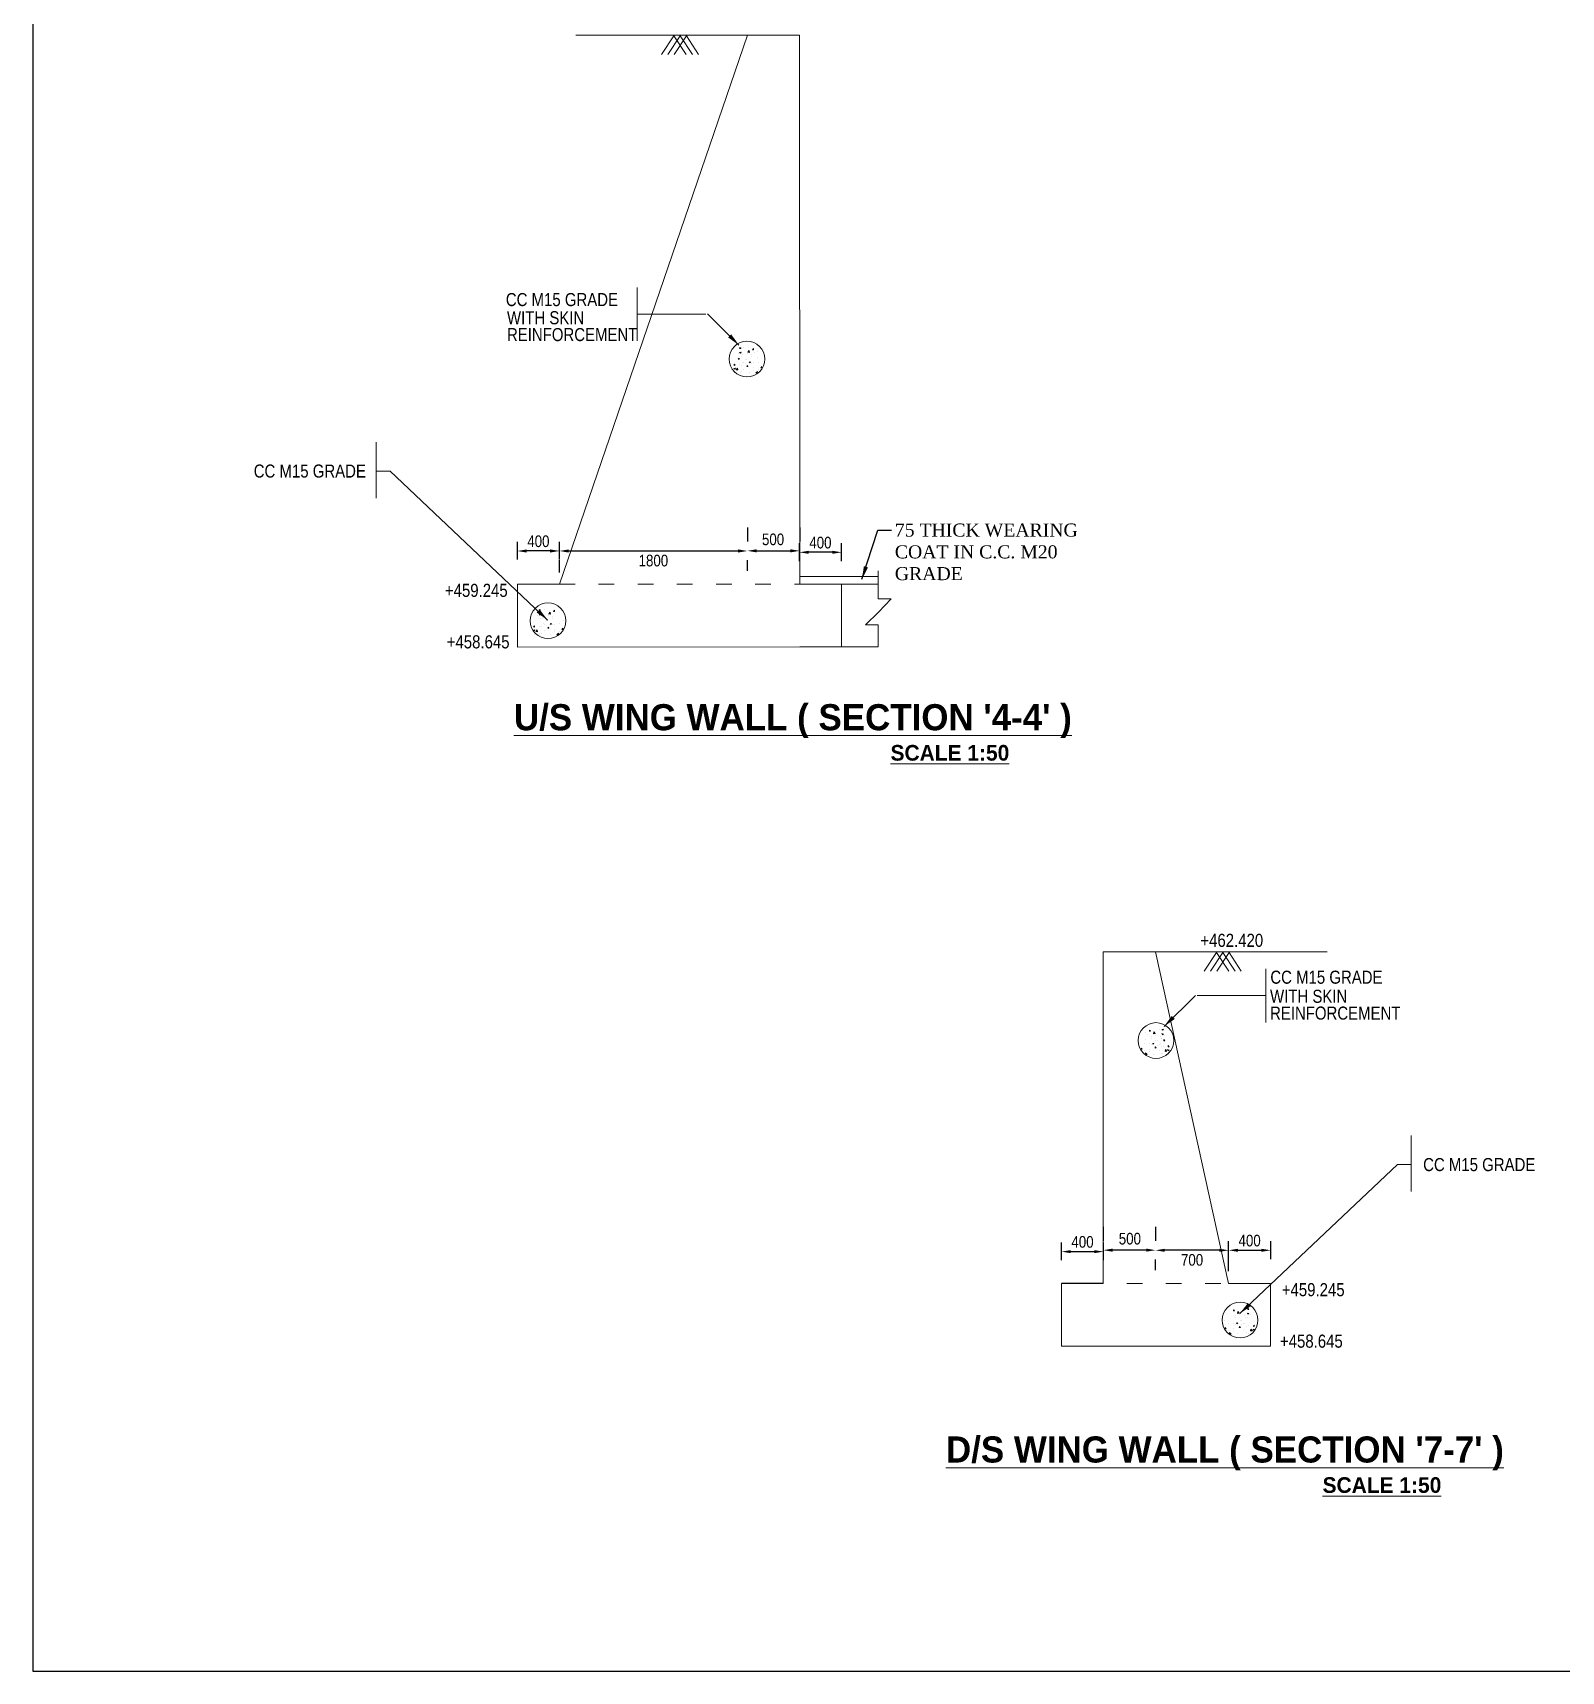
# Model space of a CAD drawing. Header units: millimetres. Extents: x 80 to 10631, y 46 to 2573.
# Drawn here: x 5546.1 to 5838.7, y 59.2 to 372.8 of the extents above; entities that cross this region are included whole.
import ezdxf

# ---------------------------------------------------------------- set-up
doc = ezdxf.new("R2010")
doc.units = ezdxf.units.MM
doc.linetypes.add('ACAD_ISO03W100', pattern=[30, 12, -18])
doc.layers.add('TEXT_GENERAL', color=4, linetype='Continuous')
doc.styles.add('ARIAL NARROW', font='ARIALN.TTF')
doc.styles.add('CITYBLUEPR', font='cityb___.ttf')
doc.styles.get("Standard").update_dxf_attribs({"font": 'times.ttf', "height": 2.5})
doc.styles.add('TNR_2.5', font='times.ttf', dxfattribs={"height": 2.5})
doc.dimstyles.new('ISO-25', dxfattribs={"dimtxt": 2.5, "dimasz": 2.5, "dimexe": 1.25, "dimexo": 0.625, "dimtad": 1, "dimlfac": 25, "dimtxsty": 'Standard', "dimcen": 2.5, "dimadec": 0, "dimazin": 0, "dimtfac": 1, "dimtmove": 0, "dimatfit": 3, "dimfxl": 1, "dimarcsym": 0})
doc.dimstyles.new('STANDARD$0', dxfattribs={"dimscale": 88.888889, "dimtxt": 0.02, "dimasz": 0.02, "dimexe": 0.1, "dimexo": 0.1, "dimgap": 0.09, "dimtad": 2, "dimtih": 1, "dimtoh": 1, "dimdec": 0, "dimzin": 1, "dimdsep": 46, "dimtxsty": 'Standard', "dimcen": 0.09, "dimadec": 0, "dimazin": 0, "dimtfac": 1, "dimtdec": 4, "dimtofl": 0, "dimtmove": 0, "dimatfit": 3, "dimfxl": 1, "dimtolj": 1, "dimtzin": 1, "dimarcsym": 0})
doc.dimstyles.new('STYLE_ESH', dxfattribs={"dimtxt": 2.5, "dimasz": 2.5, "dimexe": 1, "dimexo": 0.625, "dimtad": 0, "dimtih": 1, "dimtoh": 1, "dimdec": 0, "dimlfac": 100, "dimzin": 9, "dimdsep": 46, "dimtxsty": 'TNR_2.5', "dimcen": 2.5, "dimadec": 0, "dimazin": 2, "dimtfac": 1, "dimtdec": 0, "dimtofl": 0, "dimtmove": 2, "dimatfit": 3, "dimfxl": 1, "dimarcsym": 0})

# ---------------------------------------------------------------- blocks, each defined once
blk = doc.blocks.new('*D110')
at = {"layer": 'Defpoints', "color": 0, "transparency": 16777216}
for p in [(5682.93, 273.68), (5692.93, 273.68), (5692.93, 273.68)]:
    blk.add_point(p, dxfattribs=at)
at = {"layer": 'TEXT_GENERAL', "color": 0, "lineweight": -2, "transparency": 16777216}
for p, q in [((5682.93, 278.12), (5682.93, 275.46)), ((5692.93, 278.12), (5692.93, 275.46)), ((5684.71, 273.68), (5691.15, 273.68))]:
    blk.add_line(p, q, dxfattribs=at)
at = {"layer": 'TEXT_GENERAL', "color": 0, "transparency": 16777216}
for points in [[(5684.71, 273.98), (5684.71, 273.38), (5682.93, 273.68)], [(5691.15, 273.98), (5691.15, 273.38), (5692.93, 273.68)]]:
    blk.add_solid(points, dxfattribs=at)
at = {"layer": 'TEXT_GENERAL', "color": 0, "lineweight": 9, "transparency": 16777216, "insert": (5687.83, 275.86), "char_height": 2.222, "attachment_point": 5, "style": 'ARIAL NARROW'}
blk.add_mtext('\\A1;500', dxfattribs=at)
blk = doc.blocks.new('*D107')
at = {"layer": 'Defpoints', "color": 0, "transparency": 16777216}
for p in [(5646.93, 273.97), (5682.91, 274.3), (5682.91, 273.65)]:
    blk.add_point(p, dxfattribs=at)
at = {"layer": 'TEXT_GENERAL', "color": 0, "lineweight": -2, "transparency": 16777216}
for p, q in [((5648.71, 273.65), (5681.14, 273.65)), ((5646.93, 269.53), (5646.93, 271.87)), ((5682.91, 269.86), (5682.91, 271.87))]:
    blk.add_line(p, q, dxfattribs=at)
at = {"layer": 'TEXT_GENERAL', "color": 0, "transparency": 16777216}
for points in [[(5648.71, 273.95), (5648.71, 273.35), (5646.93, 273.65)], [(5681.14, 273.95), (5681.14, 273.35), (5682.91, 273.65)]]:
    blk.add_solid(points, dxfattribs=at)
at = {"layer": 'TEXT_GENERAL', "color": 0, "lineweight": 9, "transparency": 16777216, "insert": (5664.92, 271.8), "char_height": 2.222, "attachment_point": 5, "style": 'ARIAL NARROW'}
blk.add_mtext('\\A1;1800', dxfattribs=at)
blk = doc.blocks.new('*D108')
at = {"layer": 'Defpoints', "color": 0, "transparency": 16777216}
for p in [(5638.88, 273.65), (5638.88, 267.54), (5646.93, 267.54)]:
    blk.add_point(p, dxfattribs=at)
at = {"layer": 'TEXT_GENERAL', "color": 0, "lineweight": -2, "transparency": 16777216}
for p, q in [((5638.88, 271.99), (5638.88, 275.43)), ((5645.15, 273.65), (5640.66, 273.65)), ((5646.93, 271.99), (5646.93, 275.43))]:
    blk.add_line(p, q, dxfattribs=at)
at = {"layer": 'TEXT_GENERAL', "color": 0, "transparency": 16777216}
for points in [[(5640.66, 273.95), (5640.66, 273.35), (5638.88, 273.65)], [(5645.15, 273.95), (5645.15, 273.35), (5646.93, 273.65)]]:
    blk.add_solid(points, dxfattribs=at)
at = {"layer": 'TEXT_GENERAL', "color": 0, "lineweight": 9, "transparency": 16777216, "insert": (5642.9, 275.5), "char_height": 2.222, "attachment_point": 5, "style": 'ARIAL NARROW'}
blk.add_mtext('\\A1;400', dxfattribs=at)
blk = doc.blocks.new('*D109')
at = {"layer": 'Defpoints', "color": 0, "transparency": 16777216}
for p in [(5692.88, 273.4), (5692.88, 267.29), (5700.93, 267.29)]:
    blk.add_point(p, dxfattribs=at)
at = {"layer": 'TEXT_GENERAL', "color": 0, "lineweight": -2, "transparency": 16777216}
for p, q in [((5692.88, 271.73), (5692.88, 275.17)), ((5699.15, 273.4), (5694.66, 273.4)), ((5700.93, 271.73), (5700.93, 275.17))]:
    blk.add_line(p, q, dxfattribs=at)
at = {"layer": 'TEXT_GENERAL', "color": 0, "transparency": 16777216}
for points in [[(5694.66, 273.69), (5694.66, 273.1), (5692.88, 273.4)], [(5699.15, 273.69), (5699.15, 273.1), (5700.93, 273.4)]]:
    blk.add_solid(points, dxfattribs=at)
at = {"layer": 'TEXT_GENERAL', "color": 0, "lineweight": 9, "transparency": 16777216, "insert": (5696.9, 275.24), "char_height": 2.222, "attachment_point": 5, "style": 'ARIAL NARROW'}
blk.add_mtext('\\A1;400', dxfattribs=at)
blk = doc.blocks.new('*D164')
at = {"layer": 'Defpoints', "color": 0, "transparency": 16777216}
for p in [(5751.06, 139.83), (5751.06, 139.83), (5761.06, 139.83)]:
    blk.add_point(p, dxfattribs=at)
at = {"layer": 'TEXT_GENERAL', "color": 0, "lineweight": -2, "transparency": 16777216}
for p, q in [((5751.06, 144.28), (5751.06, 141.61)), ((5761.06, 144.28), (5761.06, 141.61)), ((5759.28, 139.83), (5752.84, 139.83))]:
    blk.add_line(p, q, dxfattribs=at)
at = {"layer": 'TEXT_GENERAL', "color": 0, "transparency": 16777216}
for points in [[(5752.84, 140.13), (5752.84, 139.54), (5751.06, 139.83)], [(5759.28, 140.13), (5759.28, 139.54), (5761.06, 139.83)]]:
    blk.add_solid(points, dxfattribs=at)
at = {"layer": 'TEXT_GENERAL', "color": 0, "lineweight": 9, "transparency": 16777216, "insert": (5756.15, 142.02), "char_height": 2.222, "attachment_point": 5, "style": 'ARIAL NARROW'}
blk.add_mtext('\\A1;500', dxfattribs=at)
blk = doc.blocks.new('*D163')
at = {"layer": 'Defpoints', "color": 0, "transparency": 16777216}
for p in [(5761.06, 140.46), (5761.06, 139.81), (5775.06, 140.25)]:
    blk.add_point(p, dxfattribs=at)
at = {"layer": 'TEXT_GENERAL', "color": 0, "lineweight": -2, "transparency": 16777216}
for p, q in [((5761.06, 136.02), (5761.06, 138.03)), ((5773.28, 139.81), (5762.84, 139.81)), ((5775.06, 135.8), (5775.06, 138.03))]:
    blk.add_line(p, q, dxfattribs=at)
at = {"layer": 'TEXT_GENERAL', "color": 0, "transparency": 16777216}
for points in [[(5762.84, 140.1), (5762.84, 139.51), (5761.06, 139.81)], [(5773.28, 140.1), (5773.28, 139.51), (5775.06, 139.81)]]:
    blk.add_solid(points, dxfattribs=at)
at = {"layer": 'TEXT_GENERAL', "color": 0, "lineweight": 9, "transparency": 16777216, "insert": (5768.06, 137.96), "char_height": 2.222, "attachment_point": 5, "style": 'ARIAL NARROW'}
blk.add_mtext('\\A1;700', dxfattribs=at)
blk = doc.blocks.new('*D162')
at = {"layer": 'Defpoints', "color": 0, "transparency": 16777216}
for p in [(5751.11, 139.55), (5743.06, 133.44), (5751.11, 133.44)]:
    blk.add_point(p, dxfattribs=at)
at = {"layer": 'TEXT_GENERAL', "color": 0, "lineweight": -2, "transparency": 16777216}
for p, q in [((5743.06, 137.89), (5743.06, 141.33)), ((5751.11, 137.89), (5751.11, 141.33)), ((5744.84, 139.55), (5749.33, 139.55))]:
    blk.add_line(p, q, dxfattribs=at)
at = {"layer": 'TEXT_GENERAL', "color": 0, "transparency": 16777216}
for points in [[(5744.84, 139.85), (5744.84, 139.25), (5743.06, 139.55)], [(5749.33, 139.85), (5749.33, 139.25), (5751.11, 139.55)]]:
    blk.add_solid(points, dxfattribs=at)
at = {"layer": 'TEXT_GENERAL', "color": 0, "lineweight": 9, "transparency": 16777216, "insert": (5747.08, 141.4), "char_height": 2.222, "attachment_point": 5, "style": 'ARIAL NARROW'}
blk.add_mtext('\\A1;400', dxfattribs=at)
blk = doc.blocks.new('*D161')
at = {"layer": 'Defpoints', "color": 0, "transparency": 16777216}
for p in [(5783.11, 139.81), (5775.06, 133.7), (5783.11, 133.7)]:
    blk.add_point(p, dxfattribs=at)
at = {"layer": 'TEXT_GENERAL', "color": 0, "lineweight": -2, "transparency": 16777216}
for p, q in [((5775.06, 138.14), (5775.06, 141.58)), ((5783.11, 138.14), (5783.11, 141.58)), ((5776.84, 139.81), (5781.33, 139.81))]:
    blk.add_line(p, q, dxfattribs=at)
at = {"layer": 'TEXT_GENERAL', "color": 0, "transparency": 16777216}
for points in [[(5776.84, 140.1), (5776.84, 139.51), (5775.06, 139.81)], [(5781.33, 140.1), (5781.33, 139.51), (5783.11, 139.81)]]:
    blk.add_solid(points, dxfattribs=at)
at = {"layer": 'TEXT_GENERAL', "color": 0, "lineweight": 9, "transparency": 16777216, "insert": (5779.08, 141.65), "char_height": 2.222, "attachment_point": 5, "style": 'ARIAL NARROW'}
blk.add_mtext('\\A1;400', dxfattribs=at)

msp = doc.modelspace()

# ---------------------------------------------------------------- linework, layer by layer
for p, q in [((5546.087, 649.243), (5546.087, 59.243)), ((5751.058, 133.444), (5743.058, 133.444)), ((5546.087, 59.243), (6436.087, 59.243))]:
    msp.add_line(p, q)
at = {"layer": 'TEXT_GENERAL', "color": 0, "lineweight": 9}
for p, q in [((5646.922, 267.269), (5682.925, 372.381)), ((5692.925, 372.381), (5650.086, 372.381)), ((5692.925, 372.381), (5650.086, 372.381)), ((5668.846, 372.264), (5666.493, 368.66)), ((5668.846, 372.255), (5666.493, 368.65)), ((5670.04, 372.264), (5667.687, 368.66)), ((5670.04, 372.255), (5667.687, 368.65)), ((5668.846, 372.264), (5671.198, 368.66)), ((5668.846, 372.255), (5671.198, 368.65)), ((5671.234, 372.255), (5668.881, 368.65)), ((5670.04, 372.264), (5672.392, 368.66)), ((5670.04, 372.255), (5672.392, 368.65)), ((5671.234, 372.264), (5673.587, 368.66)), ((5671.234, 372.255), (5673.587, 368.65)), ((5692.925, 372.381), (5692.929, 267.29)), ((5661.79, 324.105), (5661.79, 313.857)), ((5661.79, 318.981), (5674.981, 318.981)), ((5681.135, 310.358), (5681.318, 310.576)), ((5681.166, 311.369), (5681.166, 311.369)), ((5681.288, 310.584), (5681.288, 310.584)), ((5681.363, 310.332), (5681.319, 310.57)), ((5681.404, 312.419), (5681.632, 312.399)), ((5681.406, 312.419), (5681.531, 312.568)), ((5681.428, 311.611), (5681.695, 311.714)), ((5681.428, 311.611), (5681.618, 311.483)), ((5681.634, 312.393), (5681.602, 312.568)), ((5681.618, 311.483), (5681.695, 311.713)), ((5681.693, 310.841), (5681.693, 310.841)), ((5681.729, 312.527), (5681.729, 312.527)), ((5681.753, 310.866), (5681.753, 310.866)), ((5681.974, 311.251), (5681.974, 311.251)), ((5682.197, 312.555), (5682.197, 312.555)), ((5682.882, 311.654), (5682.882, 311.654)), ((5682.928, 311.377), (5682.928, 311.377)), ((5682.982, 311.72), (5683.279, 312.029)), ((5682.983, 311.717), (5683.322, 311.665)), ((5683.321, 311.666), (5683.279, 312.028)), ((5683.653, 311.222), (5683.653, 311.222)), ((5683.786, 310.78), (5683.786, 310.78)), ((5683.875, 312.179), (5684.103, 312.159)), ((5683.877, 312.18), (5684.06, 312.399)), ((5684.105, 312.154), (5684.061, 312.393)), ((5684.371, 311.567), (5684.371, 311.567)), ((5684.792, 310.654), (5684.792, 310.654)), ((5684.839, 311.923), (5684.839, 311.923)), ((5680.307, 309.199), (5680.535, 309.179)), ((5680.309, 309.199), (5680.492, 309.418)), ((5680.341, 308.565), (5680.608, 308.667)), ((5680.341, 308.564), (5680.53, 308.436)), ((5680.416, 308.157), (5680.416, 308.157)), ((5680.427, 307.765), (5680.427, 307.765)), ((5680.462, 309.425), (5680.462, 309.425)), ((5680.476, 309.142), (5680.476, 309.142)), ((5680.537, 309.173), (5680.493, 309.412)), ((5680.53, 308.436), (5680.608, 308.667)), ((5680.747, 308.348), (5681.044, 308.657)), ((5680.748, 308.345), (5681.087, 308.293)), ((5681.086, 308.294), (5681.044, 308.656)), ((5681.133, 310.357), (5681.361, 310.337)), ((5681.302, 310.3), (5681.302, 310.3)), ((5681.43, 309.267), (5681.43, 309.267)), ((5681.553, 307.867), (5681.553, 307.867)), ((5681.796, 309.243), (5681.796, 309.243)), ((5681.87, 307.955), (5681.87, 307.955)), ((5682.033, 309.814), (5682.033, 309.814)), ((5682.133, 308.443), (5682.133, 308.443)), ((5682.179, 309.711), (5682.179, 309.711)), ((5682.556, 310.354), (5682.556, 310.354)), ((5682.611, 309.457), (5682.611, 309.457)), ((5682.778, 308.96), (5683.005, 308.94)), ((5682.779, 308.96), (5682.963, 309.179)), ((5682.836, 310.386), (5682.836, 310.386)), ((5683.007, 308.934), (5682.963, 309.173)), ((5683.28, 309.793), (5683.366, 309.826)), ((5683.28, 309.793), (5683.469, 309.665)), ((5683.325, 307.781), (5683.325, 307.781)), ((5683.47, 309.665), (5683.524, 309.826)), ((5683.755, 309.625), (5683.755, 309.625)), ((5684.014, 308.271), (5684.014, 308.271)), ((5684.067, 309.728), (5684.067, 309.728)), ((5684.089, 308.711), (5684.089, 308.711)), ((5684.551, 307.717), (5684.848, 308.026)), ((5684.552, 307.715), (5684.891, 307.662)), ((5684.89, 307.664), (5684.848, 308.026)), ((5684.968, 308.397), (5684.968, 308.397)), ((5685.017, 309.774), (5685.017, 309.774)), ((5685.51, 308.721), (5685.738, 308.701)), ((5685.512, 308.721), (5685.696, 308.94)), ((5611.861, 294.489), (5611.861, 283.789)), ((5611.83, 288.957), (5614.525, 288.957)), ((5707.984, 269.824), (5707.984, 264.47)), ((5638.929, 267.288), (5638.929, 255.272)), ((5646.929, 267.288), (5638.929, 267.27)), ((5707.984, 268.79), (5692.929, 268.79)), ((5707.984, 267.29), (5692.929, 267.29)), ((5700.929, 267.29), (5700.929, 255.273)), ((5707.984, 264.47), (5710.435, 264.47)), ((5710.435, 264.47), (5707.991, 261.921)), ((5642.804, 261.282), (5642.804, 261.282)), ((5643.043, 262.332), (5643.271, 262.312)), ((5643.045, 262.332), (5643.17, 262.481)), ((5643.067, 261.524), (5643.334, 261.627)), ((5643.067, 261.524), (5643.256, 261.396)), ((5643.273, 262.306), (5643.24, 262.481)), ((5643.256, 261.396), (5643.334, 261.626)), ((5643.331, 260.754), (5643.331, 260.754)), ((5643.653, 260.779), (5643.653, 260.779)), ((5643.874, 261.164), (5643.874, 261.164)), ((5644.098, 262.469), (5644.098, 262.469)), ((5644.737, 260.299), (5644.737, 260.299)), ((5644.783, 261.568), (5644.783, 261.568)), ((5644.828, 261.29), (5644.828, 261.29)), ((5644.883, 261.633), (5645.179, 261.942)), ((5644.883, 261.631), (5645.222, 261.578)), ((5645.222, 261.58), (5645.18, 261.941)), ((5645.553, 261.135), (5645.553, 261.135)), ((5645.687, 260.693), (5645.687, 260.693)), ((5645.776, 262.093), (5646.003, 262.073)), ((5645.777, 262.093), (5645.961, 262.312)), ((5646.005, 262.067), (5645.961, 262.306)), ((5647.675, 260.294), (5647.675, 260.294)), ((5705.546, 259.5), (5707.991, 261.921)), ((5641.945, 259.112), (5642.173, 259.092)), ((5641.947, 259.112), (5642.131, 259.331)), ((5641.979, 258.478), (5642.246, 258.58)), ((5641.979, 258.477), (5642.169, 258.349)), ((5642.054, 258.07), (5642.054, 258.07)), ((5642.066, 257.678), (5642.066, 257.678)), ((5642.101, 259.338), (5642.101, 259.338)), ((5642.114, 259.055), (5642.114, 259.055)), ((5642.175, 259.086), (5642.131, 259.325)), ((5642.169, 258.35), (5642.246, 258.58)), ((5642.386, 258.261), (5642.682, 258.57)), ((5642.387, 258.258), (5642.725, 258.206)), ((5642.725, 258.207), (5642.683, 258.569)), ((5643.068, 259.181), (5643.068, 259.181)), ((5643.192, 257.78), (5643.192, 257.78)), ((5643.434, 259.157), (5643.434, 259.157)), ((5643.509, 257.868), (5643.509, 257.868)), ((5643.934, 259.727), (5643.934, 259.727)), ((5644.033, 258.356), (5644.033, 258.356)), ((5644.079, 259.624), (5644.079, 259.624)), ((5644.456, 260.268), (5644.456, 260.268)), ((5644.511, 259.371), (5644.511, 259.371)), ((5644.678, 258.873), (5644.906, 258.853)), ((5644.68, 258.873), (5644.864, 259.092)), ((5644.908, 258.847), (5644.864, 259.086)), ((5645.18, 259.706), (5645.37, 259.578)), ((5645.181, 259.707), (5645.266, 259.74)), ((5645.226, 257.694), (5645.226, 257.694)), ((5645.37, 259.578), (5645.424, 259.74)), ((5645.656, 259.538), (5645.656, 259.538)), ((5645.915, 258.185), (5645.915, 258.185)), ((5645.968, 259.641), (5645.968, 259.641)), ((5645.989, 258.624), (5645.989, 258.624)), ((5646.452, 257.63), (5646.749, 257.94)), ((5646.453, 257.628), (5646.792, 257.575)), ((5646.791, 257.577), (5646.749, 257.939)), ((5646.869, 258.31), (5646.869, 258.31)), ((5646.917, 259.687), (5646.917, 259.687)), ((5647.411, 258.634), (5647.639, 258.614)), ((5647.413, 258.634), (5647.596, 258.853)), ((5647.641, 258.608), (5647.597, 258.847)), ((5647.914, 258.868), (5647.914, 258.868)), ((5648.001, 259.555), (5648.001, 259.555)), ((5707.984, 259.5), (5705.546, 259.5)), ((5707.984, 255.291), (5707.984, 259.5)), ((5638.929, 255.272), (5707.984, 255.291)), ((5707.984, 255.291), (5692.929, 255.291)), ((5707.984, 255.291), (5692.929, 255.291)), ((5751.058, 196.944), (5793.897, 196.944)), ((5751.058, 196.944), (5793.897, 196.944)), ((5751.058, 196.944), (5751.058, 133.444)), ((5775.058, 133.444), (5761.058, 196.944)), ((5772.749, 196.827), (5770.397, 193.222)), ((5772.749, 196.817), (5770.397, 193.213)), ((5773.943, 196.827), (5771.591, 193.222)), ((5773.943, 196.817), (5771.591, 193.213)), ((5772.749, 196.817), (5775.102, 193.213)), ((5775.138, 196.827), (5772.785, 193.222)), ((5775.138, 196.817), (5772.785, 193.213)), ((5773.943, 196.827), (5776.296, 193.222)), ((5773.943, 196.817), (5776.296, 193.213)), ((5775.138, 196.827), (5777.49, 193.222)), ((5775.138, 196.817), (5777.49, 193.213)), ((5782.197, 193.673), (5782.197, 183.426)), ((5782.197, 188.55), (5769.006, 188.55)), ((5759.882, 181.722), (5759.926, 181.961)), ((5760.11, 181.748), (5759.926, 181.967)), ((5761.789, 182.124), (5761.789, 182.124)), ((5762.257, 182.096), (5762.257, 182.096)), ((5762.353, 181.962), (5762.385, 182.137)), ((5762.582, 181.987), (5762.355, 181.967)), ((5762.581, 181.987), (5762.455, 182.137)), ((5758.97, 179.343), (5758.97, 179.343)), ((5759.148, 181.491), (5759.148, 181.491)), ((5759.195, 180.223), (5759.195, 180.223)), ((5759.616, 181.135), (5759.616, 181.135)), ((5760.112, 181.748), (5759.884, 181.728)), ((5759.92, 179.297), (5759.92, 179.297)), ((5760.2, 180.349), (5760.2, 180.349)), ((5760.231, 179.194), (5760.231, 179.194)), ((5760.334, 180.791), (5760.334, 180.791)), ((5760.517, 179.234), (5760.463, 179.395)), ((5760.707, 179.361), (5760.518, 179.234)), ((5760.707, 179.362), (5760.621, 179.395)), ((5761.004, 181.286), (5760.665, 181.234)), ((5760.666, 181.235), (5760.708, 181.597)), ((5761.005, 181.289), (5760.708, 181.598)), ((5761.207, 178.529), (5761.024, 178.748)), ((5761.059, 180.945), (5761.059, 180.945)), ((5761.104, 181.223), (5761.104, 181.223)), ((5761.151, 179.955), (5761.151, 179.955)), ((5761.376, 179.026), (5761.376, 179.026)), ((5761.431, 179.923), (5761.431, 179.923)), ((5761.808, 179.28), (5761.808, 179.28)), ((5761.954, 179.383), (5761.954, 179.383)), ((5762.013, 180.82), (5762.013, 180.82)), ((5762.191, 178.812), (5762.191, 178.812)), ((5762.234, 180.435), (5762.234, 180.435)), ((5762.369, 181.052), (5762.292, 181.282)), ((5762.558, 181.18), (5762.292, 181.282)), ((5762.294, 180.409), (5762.294, 180.409)), ((5762.559, 181.179), (5762.369, 181.051)), ((5762.557, 178.836), (5762.557, 178.836)), ((5762.624, 179.9), (5762.668, 180.139)), ((5762.854, 179.926), (5762.626, 179.906)), ((5762.852, 179.926), (5762.668, 180.145)), ((5762.685, 179.869), (5762.685, 179.869)), ((5762.699, 180.152), (5762.699, 180.152)), ((5762.821, 180.938), (5762.821, 180.938)), ((5763.45, 178.742), (5763.494, 178.981)), ((5763.68, 178.768), (5763.452, 178.748)), ((5763.678, 178.768), (5763.494, 178.987)), ((5763.525, 178.994), (5763.525, 178.994)), ((5758.476, 178.289), (5758.249, 178.269)), ((5758.475, 178.29), (5758.291, 178.509)), ((5759.019, 177.966), (5759.019, 177.966)), ((5759.096, 177.232), (5759.138, 177.594)), ((5759.435, 177.283), (5759.096, 177.231)), ((5759.435, 177.286), (5759.139, 177.595)), ((5759.898, 178.279), (5759.898, 178.279)), ((5759.972, 177.84), (5759.972, 177.84)), ((5760.662, 177.35), (5760.662, 177.35)), ((5760.979, 178.503), (5761.023, 178.742)), ((5761.209, 178.528), (5760.981, 178.509)), ((5761.854, 178.011), (5761.854, 178.011)), ((5762.116, 177.523), (5762.116, 177.523)), ((5762.433, 177.436), (5762.433, 177.436)), ((5762.9, 177.863), (5762.942, 178.225)), ((5763.239, 177.914), (5762.9, 177.861)), ((5763.239, 177.916), (5762.943, 178.226)), ((5763.646, 178.133), (5763.379, 178.236)), ((5763.456, 178.005), (5763.379, 178.235)), ((5763.646, 178.133), (5763.457, 178.005)), ((5763.511, 178.711), (5763.511, 178.711)), ((5763.559, 177.333), (5763.559, 177.333)), ((5763.571, 177.726), (5763.571, 177.726)), ((5810.028, 161.749), (5810.028, 151.05)), ((5810.058, 156.217), (5807.364, 156.217)), ((5743.058, 133.444), (5743.058, 121.443)), ((5775.058, 133.444), (5783.058, 133.426)), ((5783.058, 133.444), (5783.058, 121.429)), ((5777.889, 128.624), (5777.889, 128.624)), ((5778.714, 128.462), (5778.746, 128.637)), ((5778.942, 128.488), (5778.817, 128.637)), ((5773.985, 125.711), (5773.985, 125.711)), ((5774.312, 126.45), (5774.312, 126.45)), ((5775.069, 125.843), (5775.069, 125.843)), ((5775.981, 128.223), (5776.025, 128.461)), ((5776.211, 128.248), (5775.983, 128.228)), ((5776.019, 125.797), (5776.019, 125.797)), ((5776.209, 128.249), (5776.026, 128.467)), ((5776.3, 126.849), (5776.3, 126.849)), ((5776.331, 125.694), (5776.331, 125.694)), ((5776.434, 127.291), (5776.434, 127.291)), ((5776.617, 125.734), (5776.563, 125.895)), ((5776.806, 125.862), (5776.617, 125.734)), ((5776.806, 125.862), (5776.72, 125.895)), ((5776.765, 127.735), (5776.807, 128.097)), ((5777.103, 127.786), (5776.765, 127.734)), ((5777.104, 127.789), (5776.807, 128.098)), ((5777.159, 127.445), (5777.159, 127.445)), ((5777.204, 127.723), (5777.204, 127.723)), ((5777.25, 126.455), (5777.25, 126.455)), ((5777.476, 125.526), (5777.476, 125.526)), ((5777.53, 126.423), (5777.53, 126.423)), ((5777.907, 125.78), (5777.907, 125.78)), ((5778.053, 125.883), (5778.053, 125.883)), ((5778.112, 127.32), (5778.112, 127.32)), ((5778.334, 126.935), (5778.334, 126.935)), ((5778.92, 127.68), (5778.653, 127.782)), ((5778.73, 127.552), (5778.653, 127.782)), ((5778.656, 126.91), (5778.656, 126.91)), ((5778.944, 128.487), (5778.716, 128.467)), ((5778.92, 127.679), (5778.731, 127.552)), ((5779.183, 127.438), (5779.183, 127.438)), ((5779.812, 125.242), (5779.856, 125.481)), ((5780.04, 125.268), (5779.856, 125.487)), ((5779.886, 125.494), (5779.886, 125.494)), ((5774.073, 125.024), (5774.073, 125.024)), ((5774.346, 124.764), (5774.39, 125.003)), ((5774.576, 124.79), (5774.348, 124.77)), ((5774.574, 124.79), (5774.39, 125.009)), ((5775.118, 124.466), (5775.118, 124.466)), ((5775.534, 123.784), (5775.195, 123.731)), ((5775.196, 123.733), (5775.238, 124.094)), ((5775.535, 123.786), (5775.238, 124.095)), ((5775.997, 124.78), (5775.997, 124.78)), ((5776.072, 124.34), (5776.072, 124.34)), ((5776.761, 123.85), (5776.761, 123.85)), ((5777.079, 125.003), (5777.123, 125.242)), ((5777.309, 125.029), (5777.081, 125.009)), ((5777.307, 125.029), (5777.123, 125.248)), ((5777.954, 124.511), (5777.954, 124.511)), ((5778.478, 124.024), (5778.478, 124.024)), ((5778.553, 125.312), (5778.553, 125.312)), ((5778.795, 123.936), (5778.795, 123.936)), ((5778.919, 125.336), (5778.919, 125.336)), ((5779.6, 124.414), (5779.261, 124.362)), ((5779.262, 124.363), (5779.304, 124.725)), ((5779.601, 124.417), (5779.304, 124.726)), ((5779.818, 124.505), (5779.741, 124.736)), ((5780.007, 124.633), (5779.741, 124.736)), ((5780.041, 125.268), (5779.814, 125.248)), ((5780.008, 124.633), (5779.818, 124.505)), ((5779.872, 125.211), (5779.872, 125.211)), ((5779.921, 123.834), (5779.921, 123.834)), ((5779.932, 124.226), (5779.932, 124.226)), ((5783.058, 121.429), (5743.058, 121.443))]:
    msp.add_line(p, q, dxfattribs=at)
at = {"layer": 'TEXT_GENERAL', "color": 0, "linetype": 'ACAD_ISO03W100', "lineweight": 9, "ltscale": 0.25}
for p, q in [((5662.925, 372.381), (5692.925, 372.381)), ((5662.925, 372.381), (5692.925, 372.381)), ((5646.922, 267.269), (5692.929, 267.29)), ((5781.058, 196.944), (5751.058, 196.944)), ((5781.058, 196.944), (5751.058, 196.944)), ((5781.058, 133.444), (5751.058, 133.444))]:
    msp.add_line(p, q, dxfattribs=at)
at = {"layer": 'TEXT_GENERAL', "color": 0, "lineweight": 9}
for centre in [(5682.836, 310.386), (5644.737, 260.299), (5761.151, 179.955), (5777.25, 126.455)]:
    msp.add_circle(centre, 3.419, dxfattribs=at)

# ---------------------------------------------------------------- texts
at = {"insert": (5711.147, 278.901), "char_height": 2.5, "width": 42.77778, "attachment_point": 1, "style": 'TNR_2.5'}
msp.add_mtext('75 THICK WEARING COAT IN C.C. M20 GRADE', dxfattribs=at)
at = {"layer": 'TEXT_GENERAL', "color": 0, "lineweight": 9}
for s, height, style, p in [('CC M15 GRADE', 2.5, 'ARIAL NARROW', (5636.669, 320.516)), ('WITH SKIN ', 2.5, 'ARIAL NARROW', (5636.882, 317.043)), ('REINFORCEMENT', 2.5, 'ARIAL NARROW', (5636.882, 313.819)), ('CC M15 GRADE', 2.5, 'ARIAL NARROW', (5588.396, 287.7)), ('+459.245', 2.5, 'ARIAL NARROW', (5625, 264.864)), ('+458.645', 2.5, 'ARIAL NARROW', (5625.352, 255.01)), ("%%UU/S WING WALL ( SECTION '4-4' )", 5, 'CITYBLUEPR', (5638.217, 239.333)), ('+462.420', 2.5, 'ARIAL NARROW', (5769.646, 197.881)), ('CC M15 GRADE', 2.5, 'ARIAL NARROW', (5783.044, 190.826)), ('WITH SKIN ', 2.5, 'ARIAL NARROW', (5782.987, 187.18)), ('REINFORCEMENT', 2.5, 'ARIAL NARROW', (5782.987, 183.957)), ('CC M15 GRADE', 2.5, 'ARIAL NARROW', (5812.303, 154.96)), ('+459.245', 2.5, 'ARIAL NARROW', (5785.237, 131.02)), ('+458.645', 2.5, 'ARIAL NARROW', (5784.885, 121.166)), ("%%UD/S WING WALL ( SECTION '7-7' )", 5, 'CITYBLUEPR', (5720.939, 99.185))]:
    msp.add_text(s, height=height, dxfattribs=dict(at, style=style)).set_placement(p)
at = {"layer": 'TEXT_GENERAL', "color": 0, "lineweight": 9, "char_height": 3, "width": 25.272, "attachment_point": 1, "style": 'CITYBLUEPR'}
for insert in [(5710.322, 236.523), (5793.043, 96.375)]:
    msp.add_mtext('{\\LSCALE 1:50}', dxfattribs=dict(at, insert=insert))

# ---------------------------------------------------------------- dimensions: what is measured, and where the dimension line sits
at = {"layer": 'TEXT_GENERAL', "color": 0, "lineweight": 9}
for base, p1, p2, text, picture, middle in [((5638.881, 273.651), (5646.929, 267.544), (5638.881, 267.544), '400', '*D108', (5642.905, 275.496)), ((5692.881, 273.397), (5700.929, 267.29), (5692.881, 267.29), '400', '*D109', (5696.905, 275.242)), ((5682.913, 273.651), (5646.929, 273.971), (5682.913, 274.304), '1800', '*D107', (5664.921, 271.805))]:
    dim = msp.add_linear_dim(base=base, p1=p1, p2=p2, text=text, dimstyle='STANDARD$0', override={"dimtxt": 0.025, "dimexe": 0.02, "dimexo": 0.05, "dimgap": 0.008, "dimtxsty": 'ARIAL NARROW', "dimtmove": 2}, dxfattribs=at)
    dim.commit()
    dim.dimension.update_dxf_attribs({"geometry": picture, "text_midpoint": middle})
dim = msp.add_linear_dim(base=(5692.929, 273.68), p1=(5682.929, 273.68), p2=(5692.929, 273.68), text='500', dimstyle='STANDARD$0', override={"dimtxt": 0.025, "dimexe": 0.02, "dimexo": 0.05, "dimgap": 0.008, "dimtxsty": 'ARIAL NARROW', "dimtmove": 2}, dxfattribs=at)
dim.commit()
dim.dimension.update_dxf_attribs({"geometry": '*D110', "text_midpoint": (5687.832, 275.863), "dimtype": 160})
dim = msp.add_linear_dim(base=(5751.058, 139.835), p1=(5761.058, 139.835), p2=(5751.058, 139.835), angle=180, text='500', dimstyle='STANDARD$0', override={"dimtxt": 0.025, "dimexe": 0.02, "dimexo": 0.05, "dimgap": 0.008, "dimtxsty": 'ARIAL NARROW', "dimtmove": 2}, dxfattribs=at)
dim.commit()
dim.dimension.update_dxf_attribs({"geometry": '*D164', "text_midpoint": (5756.155, 142.017), "dimtype": 160})
for base, p1, p2, text, picture, middle in [((5751.106, 139.551), (5743.058, 133.444), (5751.106, 133.444), '400', '*D162', (5747.082, 141.396)), ((5783.106, 139.806), (5775.058, 133.699), (5783.106, 133.699), '400', '*D161', (5779.082, 141.652)), ((5761.058, 139.806), (5775.058, 140.248), (5761.058, 140.46), '700', '*D163', (5768.058, 137.961))]:
    dim = msp.add_linear_dim(base=base, p1=p1, p2=p2, angle=180, text=text, dimstyle='STANDARD$0', override={"dimtxt": 0.025, "dimexe": 0.02, "dimexo": 0.05, "dimgap": 0.008, "dimtxsty": 'ARIAL NARROW', "dimtmove": 2}, dxfattribs=at)
    dim.commit()
    dim.dimension.update_dxf_attribs({"geometry": picture, "text_midpoint": middle})

# ---------------------------------------------------------------- leaders
at = {"annotation_type": 0, "has_hookline": 1, "hookline_direction": 0, "text_width": 34.054}
msp.add_leader([(5704.842, 268.238), (5707.89, 277.651), (5710.522, 277.651)], dimstyle='STYLE_ESH', override={"dimgap": 0.625, "dimtad": 0}, dxfattribs=at)
at = {"layer": 'TEXT_GENERAL', "color": 0, "lineweight": 9}
for points in [[(5681.302, 313.054), (5675.262, 319.03)], [(5644.675, 260.44), (5614.525, 288.957)], [(5762.685, 182.622), (5768.725, 188.599)], [(5777.214, 127.7), (5807.364, 156.217)]]:
    msp.add_leader(points, dimstyle='ISO-25', override={"dimgap": 0.625, "dimtad": 0}, dxfattribs=at)

doc.saveas('drawing.dxf')
